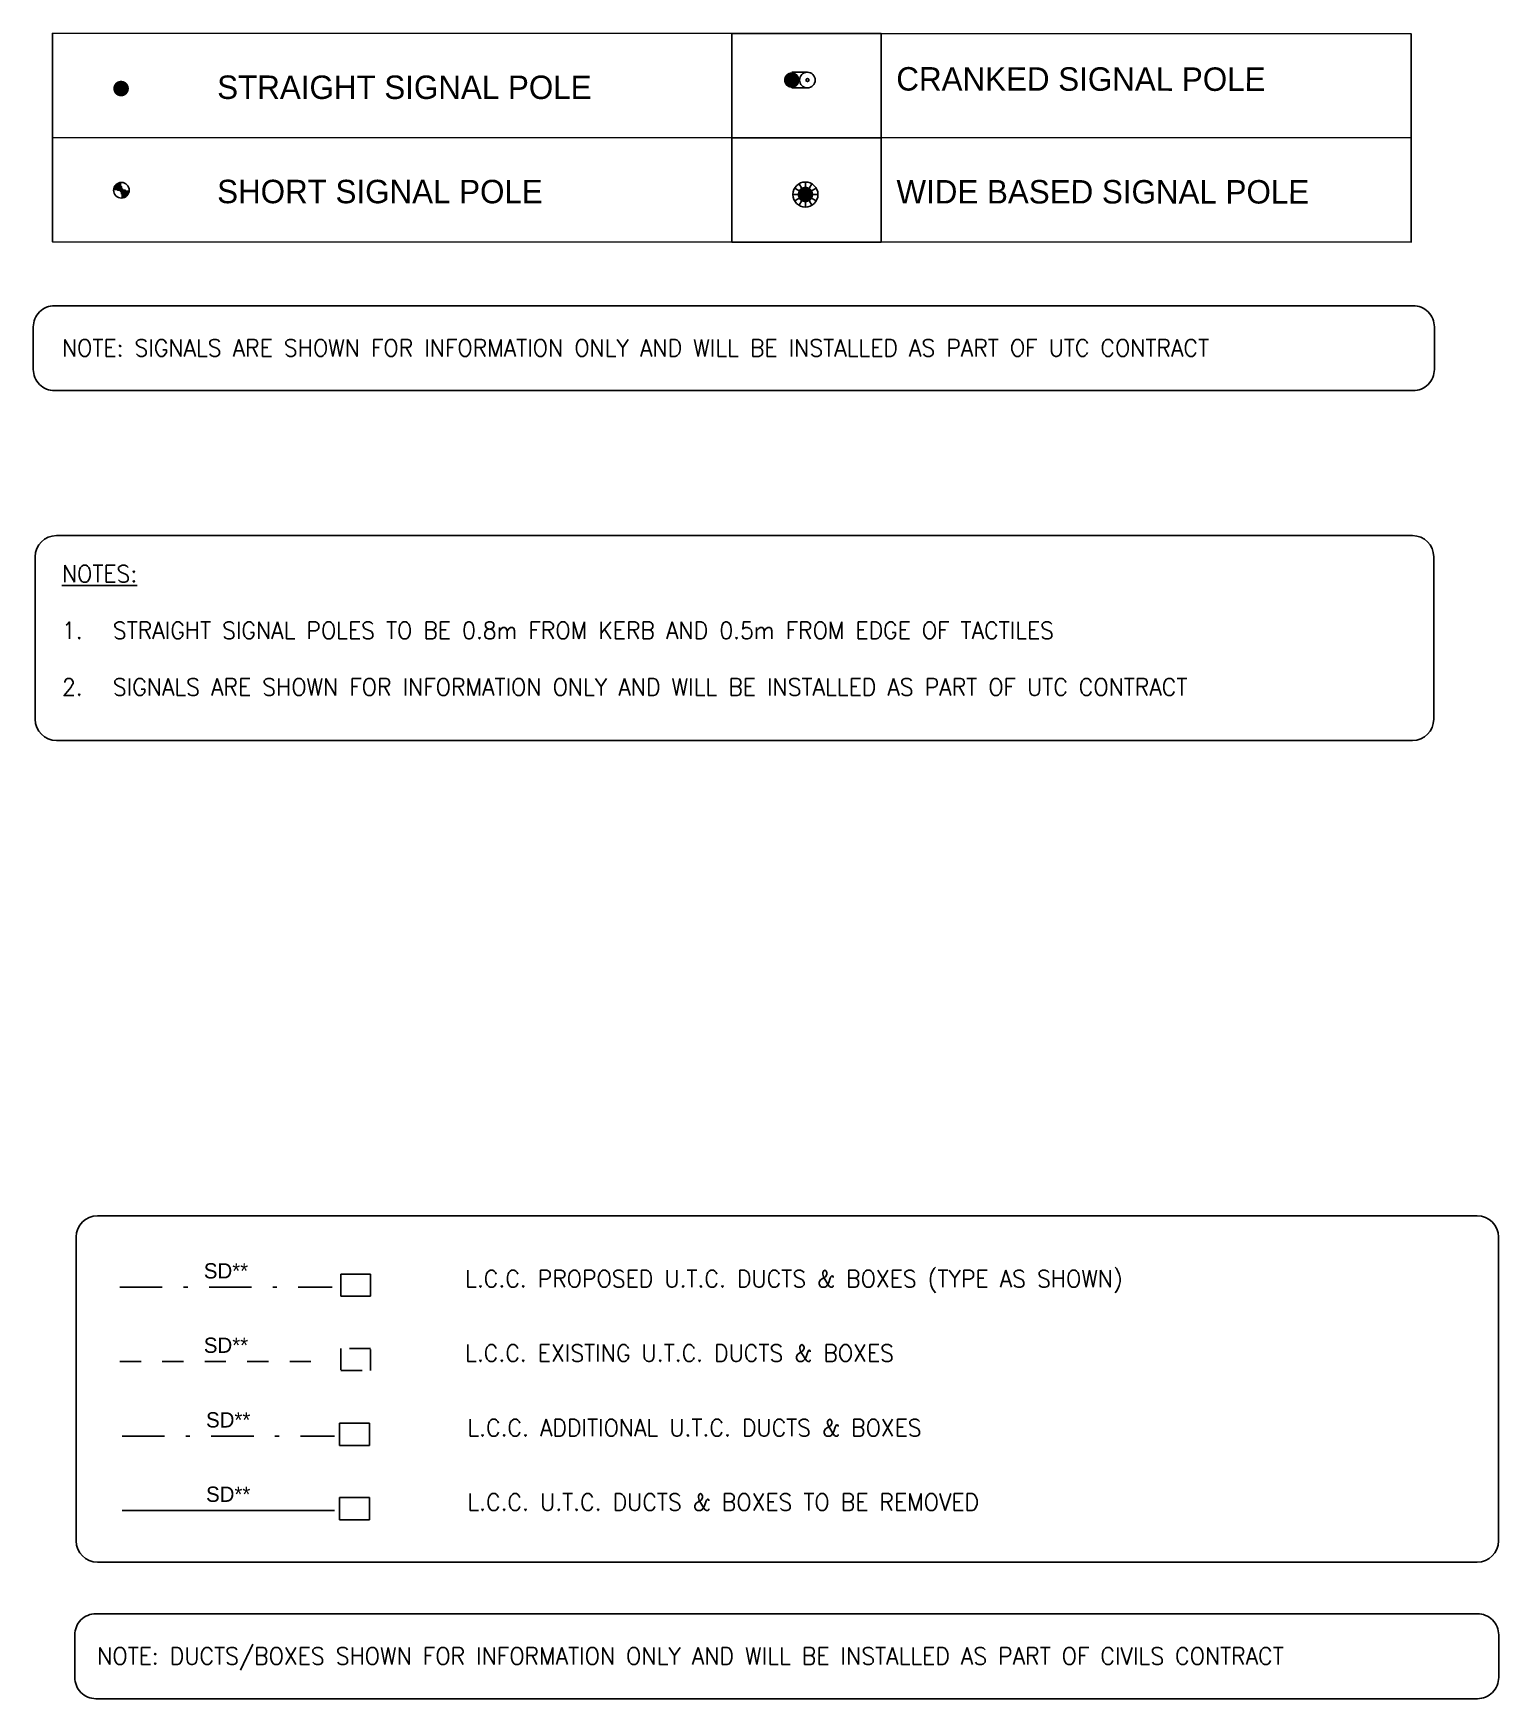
# Model space of a CAD drawing. Extents: x 421500 to 422711, y 436000 to 437000.
# Drawn here: x 422599.86 to 422634.37, y 436551.63 to 436590.84 of the extents above; entities that cross this region are included whole.
import ezdxf
from ezdxf.enums import TextEntityAlignment as Align

# ---------------------------------------------------------------- set-up
doc = ezdxf.new("R2010")
doc.units = 0
doc.linetypes.add('XREF UTC_716709_AJB_1b$0$BLIP', pattern=[1, 0.5, -0.5])
doc.linetypes.add('XREF UTC_716709_AJB_1b$0$DASHDOT1', pattern=[2, 1, -0.5, 0, -0.5])
doc.layers.get('0').update_dxf_attribs({"color": 210})
for name, color, linetype in [('XREF UTC_716709_AJB_1b$0$00-Key-Text025', 4, 'Continuous'), ('XREF UTC_716709_AJB_1b$0$00-Key-Text035', 7, 'Continuous'), ('XREF UTC_716709_AJB_1b$0$05-DUCT-KEY-UTCDUCT', 42, 'XREF UTC_716709_AJB_1b$0$DASHDOT1'), ('XREF UTC_716709_AJB_1b$0$05-DUCT-KEY-UTCEXISTING', 181, 'XREF UTC_716709_AJB_1b$0$BLIP'), ('XREF UTC_716709_AJB_1b$0$05-DUCT-KEY-UTCEXTRAS', 1, 'XREF UTC_716709_AJB_1b$0$DASHDOT1'), ('XREF UTC_716709_AJB_1b$0$05-DUCT-KEY-UTCREMOVALS', 8, 'Continuous'), ('XREF UTC_716709_AJB_1b$0$DATA', 7, 'Continuous'), ('XREF UTC_716709_AJB_1b$0$SETOUT', 4, 'Continuous'), ('XREF UTC_716709_AJB_1b$0$signals-key', 7, 'Continuous'), ('XREF UTC_716709_AJB_1b$0$VIEW', 7, 'Continuous')]:
    doc.layers.add(name, color=color, linetype=linetype)
doc.styles.add('XREF UTC_716709_AJB_1b$0$KeyText', font='romans.shx', dxfattribs={"width": 0.95})
doc.styles.add('XREF UTC_716709_AJB_1b$0$Standard', font='txt')

# ---------------------------------------------------------------- blocks, each defined once
blk = doc.blocks.new('XREF UTC_716709_AJB_1b$0$crpole')
for p, q in [((-0.25, 0), (-0.25, 0.5)), ((0.25, 0), (0.25, 0.5))]:
    blk.add_line(p, q)
at = {"const_width": 0.25}
blk.add_lwpolyline([(-0.125, 0, 1), (0.125, 0, 1)], format="xyb", close=True, dxfattribs=at)
blk.add_circle((0, 0.5), 0.25)
at = {"layer": 'XREF UTC_716709_AJB_1b$0$SETOUT', "const_width": 0.125}
blk.add_lwpolyline([(-0.062, 0, 1), (0.062, 0, 1)], format="xyb", close=True, dxfattribs=at)
at = {"layer": 'XREF UTC_716709_AJB_1b$0$VIEW', "elevation": 2.1}
blk.add_lwpolyline([(-0.025, 0.543), (-0.05, 0.5), (-0.025, 0.457), (0.025, 0.457), (0.05, 0.5), (0.025, 0.543)], close=True, dxfattribs=at)
at = {"layer": 'XREF UTC_716709_AJB_1b$0$VIEW'}
blk.add_lwpolyline([(-0.025, 0.043), (-0.05, 0), (-0.025, -0.043), (0.025, -0.043), (0.05, 0), (0.025, 0.043)], close=True, dxfattribs=at)
at = {"layer": 'XREF UTC_716709_AJB_1b$0$VIEW', "extrusion": (0, 0.707107, 0.707107), "elevation": 1.131}
blk.add_lwpolyline([(0.025, 1.088), (0.05, 1.131), (0.025, 1.175), (-0.025, 1.175), (-0.05, 1.131), (-0.025, 1.088)], close=True, dxfattribs=at)
at = {"layer": 'XREF UTC_716709_AJB_1b$0$DATA', "style": 'XREF UTC_716709_AJB_1b$0$Standard', "flags": 9}
for tag, p in [('HEIGHT', (0.5, 1)), ('TYPE', (0.5, 0.75)), ('NUM', (0.5, 0.5)), ('SITE', (0.5, 0.25)), ('IDENT', (0.5, 0))]:
    blk.add_attdef(tag, p, '', height=0.2, dxfattribs=at)
blk = doc.blocks.new('XREF UTC_716709_AJB_1b$0$pole')
at = {"const_width": 0.25}
blk.add_lwpolyline([(-0.125, 0, 1), (0.125, 0, 1)], format="xyb", close=True, dxfattribs=at)
at = {"layer": 'XREF UTC_716709_AJB_1b$0$SETOUT', "const_width": 0.125}
blk.add_lwpolyline([(-0.062, 0, 1), (0.062, 0, 1)], format="xyb", close=True, dxfattribs=at)
at = {"layer": 'XREF UTC_716709_AJB_1b$0$VIEW'}
blk.add_lwpolyline([(-0.025, 0.043), (-0.05, 0), (-0.025, -0.043), (0.025, -0.043), (0.05, 0), (0.025, 0.043)], close=True, dxfattribs=at)
at = {"layer": 'XREF UTC_716709_AJB_1b$0$DATA', "style": 'XREF UTC_716709_AJB_1b$0$Standard', "flags": 9}
for tag, p in [('HEIGHT', (0.5, 1)), ('TYPE', (0.5, 0.75)), ('NUM', (0.5, 0.5)), ('SITE', (0.5, 0.25)), ('IDENT', (0.5, 0))]:
    blk.add_attdef(tag, p, '', height=0.2, dxfattribs=at)
blk = doc.blocks.new('XREF UTC_716709_AJB_1b$0$wbpole')
at = {"color": 0, "lineweight": -2}
for p, q in [((-0.217, 0.125), (-0.346, 0.2)), ((-0.125, 0.217), (-0.2, 0.346)), ((0, 0.4), (0, 0.25)), ((0.2, 0.346), (0.125, 0.217)), ((0.346, 0.2), (0.217, 0.125)), ((-0.25, 0), (-0.4, 0)), ((-0.217, -0.125), (-0.346, -0.2)), ((-0.125, -0.217), (-0.2, -0.346)), ((0, -0.25), (0, -0.4)), ((0.2, -0.346), (0.125, -0.217)), ((0.346, -0.2), (0.217, -0.125)), ((0.4, 0), (0.25, 0))]:
    blk.add_line(p, q, dxfattribs=at)
at = {"color": 0, "lineweight": -2, "const_width": 0.25}
blk.add_lwpolyline([(-0.125, 0, 1), (0.125, 0, 1)], format="xyb", close=True, dxfattribs=at)
at = {"color": 0, "lineweight": -2}
blk.add_circle((0, 0), 0.4, dxfattribs=at)
at = {"layer": 'XREF UTC_716709_AJB_1b$0$SETOUT', "const_width": 0.125}
blk.add_lwpolyline([(-0.062, 0, 1), (0.062, 0, 1)], format="xyb", close=True, dxfattribs=at)
at = {"layer": 'XREF UTC_716709_AJB_1b$0$VIEW'}
blk.add_lwpolyline([(-0.025, 0.043), (-0.05, 0), (-0.025, -0.043), (0.025, -0.043), (0.05, 0), (0.025, 0.043)], close=True, dxfattribs=at)
at = {"layer": 'XREF UTC_716709_AJB_1b$0$DATA', "style": 'XREF UTC_716709_AJB_1b$0$Standard', "flags": 9}
for tag, p in [('HEIGHT', (0.5, 1)), ('TYPE', (0.5, 0.75)), ('NUM', (0.5, 0.5)), ('SITE', (0.5, 0.25)), ('IDENT', (0.5, 0))]:
    blk.add_attdef(tag, p, '', height=0.2, dxfattribs=at)
at = {"layer": 'XREF UTC_716709_AJB_1b$0$VIEW'}
mesh = blk.add_polymesh((6, 5), dxfattribs=dict(at, m_close=True))
for k, corner in enumerate([(0, 0, 0.55), (0.05, 0, 0.55), (0.1, 0, 0.5), (0.1, 0), (0, 0), (0, 0, 0.55), (0.025, -0.043, 0.55), (0.05, -0.087, 0.5), (0.05, -0.087), (0, 0), (0, 0, 0.55), (-0.025, -0.043, 0.55), (-0.05, -0.087, 0.5), (-0.05, -0.087), (0, 0), (0, 0, 0.55), (-0.05, 0, 0.55), (-0.1, 0, 0.5), (-0.1, 0), (0, 0), (0, 0, 0.55), (-0.025, 0.043, 0.55), (-0.05, 0.087, 0.5), (-0.05, 0.087), (0, 0), (0, 0, 0.55), (0.025, 0.043, 0.55), (0.05, 0.087, 0.5), (0.05, 0.087), (0, 0)]):
    mesh.set_mesh_vertex(divmod(k, 5), corner)
blk = doc.blocks.new('XREF UTC_716709_AJB_1b$0$stubpole')
at = {"color": 0, "lineweight": -2, "const_width": 0.25}
for points in [[(0, 0.125, 0.414214), (-0.125, 0)], [(0, -0.125, 0.414214), (0.125, 0)]]:
    blk.add_lwpolyline(points, format="xyb", dxfattribs=at)
at = {"color": 0, "lineweight": -2}
blk.add_circle((0, 0), 0.25, dxfattribs=at)
at = {"layer": 'XREF UTC_716709_AJB_1b$0$SETOUT', "const_width": 0.125}
for points in [[(0, 0.062, 0.414214), (-0.062, 0)], [(0, -0.062, 0.414214), (0.062, 0)]]:
    blk.add_lwpolyline(points, format="xyb", dxfattribs=at)
at = {"layer": 'XREF UTC_716709_AJB_1b$0$SETOUT'}
blk.add_lwpolyline([(0, -0.125), (0, 0.125, 0.414214), (-0.125, 0), (0.125, 0, -0.414214)], format="xyb", close=True, dxfattribs=at)
at = {"layer": 'XREF UTC_716709_AJB_1b$0$VIEW'}
blk.add_lwpolyline([(-0.025, 0.043), (-0.05, 0), (-0.025, -0.043), (0.025, -0.043), (0.05, 0), (0.025, 0.043)], close=True, dxfattribs=at)
at = {"layer": 'XREF UTC_716709_AJB_1b$0$DATA', "style": 'XREF UTC_716709_AJB_1b$0$Standard', "flags": 9}
for tag, p in [('HEIGHT', (0.5, 1)), ('TYPE', (0.5, 0.75)), ('NUM', (0.5, 0.5)), ('SITE', (0.5, 0.25)), ('IDENT', (0.5, 0))]:
    blk.add_attdef(tag, p, '', height=0.2, dxfattribs=at)

msp = doc.modelspace()

# ---------------------------------------------------------------- linework, layer by layer
at = {"layer": 'XREF UTC_716709_AJB_1b$0$00-Key-Text035'}
for p, q in [((422600.4, 436579.011), (422632.341, 436579.011)), ((422599.9, 436574.687), (422599.9, 436578.511)), ((422632.841, 436578.511), (422632.841, 436574.687)), ((422632.341, 436574.187), (422600.4, 436574.187)), ((422601.366, 436563), (422633.866, 436563)), ((422600.866, 436562.5), (422600.866, 436555.344)), ((422634.366, 436555.344), (422634.366, 436562.5)), ((422601.366, 436554.844), (422633.866, 436554.844))]:
    msp.add_line(p, q, dxfattribs=at)
for points in [[(422632.356, 436584.424, -0.414214), (422632.856, 436583.924), (422632.856, 436582.924, -0.414214), (422632.356, 436582.424), (422600.356, 436582.424, -0.414214), (422599.856, 436582.924), (422599.856, 436583.924, -0.414214), (422600.356, 436584.424)], [(422633.871, 436553.631), (422601.333, 436553.631, 0.414214), (422600.833, 436553.131), (422600.833, 436552.131, 0.414214), (422601.333, 436551.631), (422633.871, 436551.631, 0.414214), (422634.371, 436552.131), (422634.371, 436553.131, 0.414214)]]:
    msp.add_lwpolyline(points, format="xyb", close=True, dxfattribs=at)
for centre, start, end in [((422600.4, 436578.511), 90, 180), ((422632.341, 436578.511), 0, 90), ((422600.4, 436574.687), 180, 270), ((422632.341, 436574.687), 270, 0), ((422601.366, 436562.5), 90, 180), ((422633.866, 436562.5), 0, 90), ((422601.366, 436555.344), 180, 270), ((422633.866, 436555.344), 270, 0)]:
    msp.add_arc(centre, 0.5, start, end, dxfattribs=at)
at = {"layer": 'XREF UTC_716709_AJB_1b$0$05-DUCT-KEY-UTCDUCT'}
msp.add_line((422601.895, 436561.317), (422606.895, 436561.317), dxfattribs=at)
msp.add_lwpolyline([(422607.8, 436561.104), (422607.8, 436561.624), (422607.1, 436561.624), (422607.1, 436561.104)], close=True, dxfattribs=at)
at = {"layer": 'XREF UTC_716709_AJB_1b$0$05-DUCT-KEY-UTCEXISTING'}
msp.add_line((422601.895, 436559.567), (422606.895, 436559.567), dxfattribs=at)
msp.add_lwpolyline([(422607.8, 436559.353), (422607.8, 436559.873), (422607.1, 436559.873), (422607.1, 436559.353)], close=True, dxfattribs=at)
at = {"layer": 'XREF UTC_716709_AJB_1b$0$05-DUCT-KEY-UTCEXTRAS'}
msp.add_line((422601.947, 436557.81), (422606.947, 436557.81), dxfattribs=at)
msp.add_lwpolyline([(422607.772, 436557.595), (422607.772, 436558.115), (422607.072, 436558.115), (422607.072, 436557.595)], close=True, dxfattribs=at)
at = {"layer": 'XREF UTC_716709_AJB_1b$0$05-DUCT-KEY-UTCREMOVALS'}
msp.add_line((422601.947, 436556.059), (422606.947, 436556.059), dxfattribs=at)
msp.add_lwpolyline([(422607.772, 436555.844), (422607.772, 436556.364), (422607.072, 436556.364), (422607.072, 436555.844)], close=True, dxfattribs=at)
at = {"layer": 'XREF UTC_716709_AJB_1b$0$signals-key'}
for points in [[(422600.307, 436590.836), (422632.307, 436590.826), (422632.307, 436588.372), (422600.307, 436588.381)], [(422616.307, 436590.831), (422619.826, 436590.83), (422619.825, 436588.375), (422616.307, 436588.377)], [(422600.307, 436588.381), (422632.307, 436588.372), (422632.306, 436585.917), (422600.306, 436585.927)], [(422616.307, 436588.377), (422619.825, 436588.375), (422619.825, 436585.921), (422616.306, 436585.922)]]:
    msp.add_lwpolyline(points, close=True, dxfattribs=at)

# ---------------------------------------------------------------- block references
for name, p, xscale, yscale, zscale, rotation in [('XREF UTC_716709_AJB_1b$0$crpole', (422617.72, 436589.735), 0.7358570582371574, 0.7358570582371574, 0.7358570582371574, 269.9822987720339), ('XREF UTC_716709_AJB_1b$0$pole', (422601.924, 436589.535), 0.7358570582371566, 0.7358570582371566, 0.7358570582371566, 359.982298772034)]:
    msp.add_blockref(name, p, dxfattribs=dict(at, xscale=xscale, yscale=yscale, zscale=zscale, rotation=rotation))
at = {"layer": 'XREF UTC_716709_AJB_1b$0$signals-key', "xscale": 0.7358570582371569, "yscale": 0.7358570582371569, "zscale": 0.7358570582371569}
for name, p in [('XREF UTC_716709_AJB_1b$0$stubpole', (422601.933, 436587.141)), ('XREF UTC_716709_AJB_1b$0$wbpole', (422618.043, 436587.041))]:
    msp.add_blockref(name, p, dxfattribs=at)

# ---------------------------------------------------------------- texts
at = {"layer": 'XREF UTC_716709_AJB_1b$0$00-Key-Text025', "style": 'XREF UTC_716709_AJB_1b$0$KeyText', "width": 0.95}
for s, p in [('NOTE: SIGNALS ARE SHOWN FOR INFORMATION ONLY AND WILL BE INSTALLED AS PART OF UTC CONTRACT', (422600.531, 436583.23)), ('L.C.C. PROPOSED U.T.C. DUCTS & BOXES (TYPE AS SHOWN)', (422610.029, 436561.317)), ('L.C.C. EXISTING U.T.C. DUCTS & BOXES', (422610.029, 436559.567)), ('L.C.C. ADDITIONAL U.T.C. DUCTS & BOXES ', (422610.081, 436557.81)), ('L.C.C. U.T.C. DUCTS & BOXES TO BE REMOVED', (422610.081, 436556.059)), ('NOTE: DUCTS/BOXES SHOWN FOR INFORMATION ONLY AND WILL BE INSTALLED AS PART OF CIVILS CONTRACT', (422601.362, 436552.436))]:
    msp.add_text(s, height=0.4, dxfattribs=at).set_placement(p)
at = {"layer": 'XREF UTC_716709_AJB_1b$0$00-Key-Text025', "insert": (422600.531, 436578.314), "char_height": 0.4, "width": 31.28667, "attachment_point": 1, "style": 'XREF UTC_716709_AJB_1b$0$KeyText'}
msp.add_mtext('{\\LNOTES:\\P}\\P\\pi-1.2,l1.2,t1.2;1.^ISTRAIGHT SIGNAL POLES TO BE 0.8m FROM KERB AND 0.5m FROM EDGE OF TACTILES\\P\\pi0,l0,tz;\\P\\pi-1.2,l1.2,t1.2;2.^ISIGNALS ARE SHOWN FOR INFORMATION ONLY AND WILL BE INSTALLED AS PART OF UTC CONTRACT', dxfattribs=at)
at = {"layer": 'XREF UTC_716709_AJB_1b$0$05-DUCT-KEY-UTCDUCT', "style": 'XREF UTC_716709_AJB_1b$0$Standard'}
msp.add_text('SD**', height=0.36, dxfattribs=at).set_placement((422604.395, 436561.703), align=Align.MIDDLE)
at = {"layer": 'XREF UTC_716709_AJB_1b$0$05-DUCT-KEY-UTCEXISTING', "style": 'XREF UTC_716709_AJB_1b$0$Standard'}
msp.add_text('SD**', height=0.36, dxfattribs=at).set_placement((422604.395, 436559.952), align=Align.MIDDLE)
at = {"layer": 'XREF UTC_716709_AJB_1b$0$05-DUCT-KEY-UTCEXTRAS', "style": 'XREF UTC_716709_AJB_1b$0$Standard'}
msp.add_text('SD**', height=0.36, dxfattribs=at).set_placement((422604.447, 436558.195), align=Align.MIDDLE)
at = {"layer": 'XREF UTC_716709_AJB_1b$0$05-DUCT-KEY-UTCREMOVALS', "style": 'XREF UTC_716709_AJB_1b$0$Standard'}
msp.add_text('SD**', height=0.36, dxfattribs=at).set_placement((422604.447, 436556.444), align=Align.MIDDLE)
at = {"layer": 'XREF UTC_716709_AJB_1b$0$signals-key', "char_height": 0.55189, "attachment_point": 1, "style": 'XREF UTC_716709_AJB_1b$0$Standard'}
for s, insert, width, rotation in [('CRANKED SIGNAL POLE', (422620.184, 436590.04), 11.53951, 359.9423), ('STRAIGHT SIGNAL POLE', (422604.188, 436589.843), 12.13482, 359.9823), ('SHORT SIGNAL POLE', (422604.187, 436587.388), 12.13482, 359.9823), ('WIDE BASED SIGNAL POLE', (422620.187, 436587.383), 12.13482, 359.9823)]:
    msp.add_mtext(s, dxfattribs=dict(at, insert=insert, width=width, rotation=rotation))

doc.saveas('drawing.dxf')
